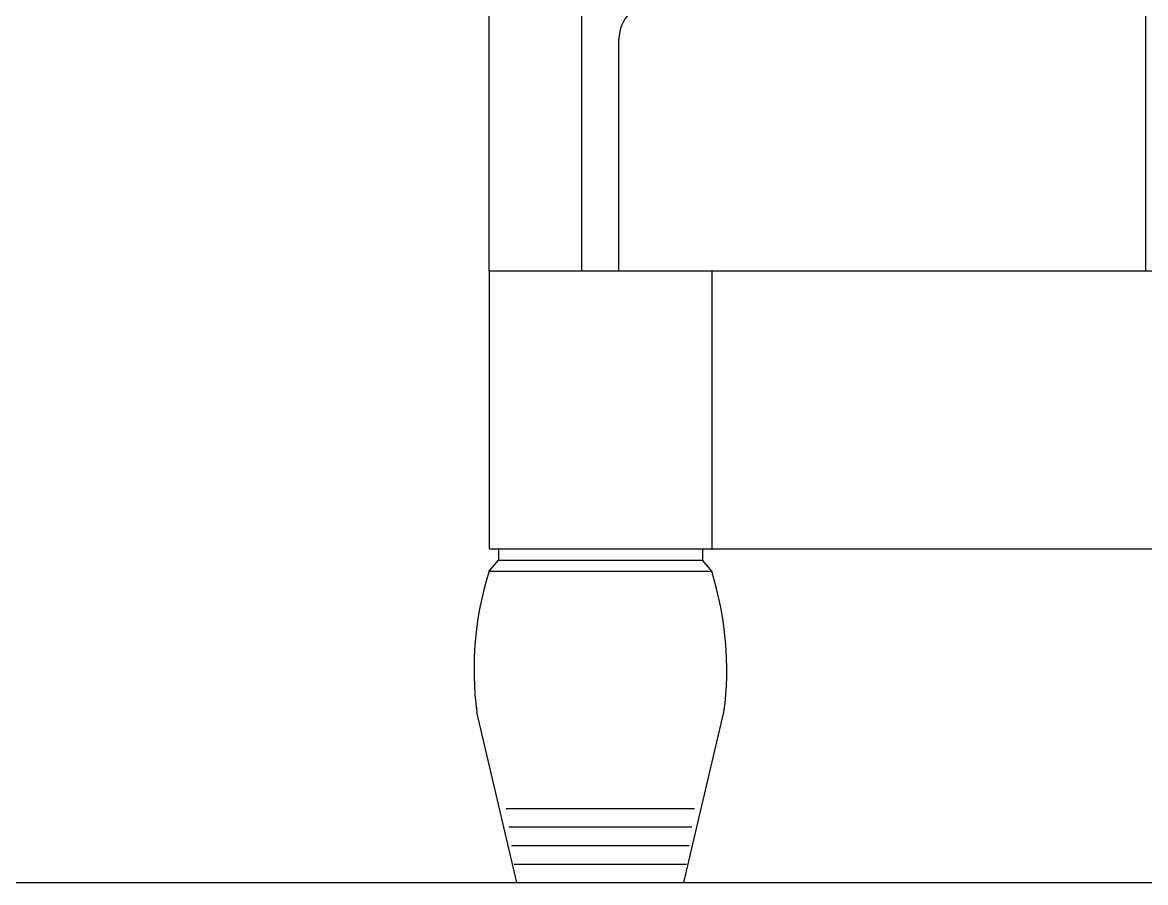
# Model space of a CAD drawing. Header units: inches. Extents: x 15.4 to 57.9, y 9.9 to 34.7.
# Drawn here: x 40.932 to 41.537, y 15.471 to 15.935 of the extents above; entities that cross this region are included whole.
import ezdxf

# ---------------------------------------------------------------- set-up
doc = ezdxf.new("R2010")
doc.units = ezdxf.units.IN
doc.header["$MEASUREMENT"] = 0
doc.layers.add('1', color=1, linetype='Continuous')
doc.layers.add('4', color=4, linetype='Continuous')

msp = doc.modelspace()

# ---------------------------------------------------------------- linework, layer by layer
at = {"layer": '1'}
for p, q in [((41.18335, 15.80146), (41.18335, 17.28146)), ((41.23335, 15.80146), (41.23335, 17.28146)), ((41.53724, 15.94646), (41.53724, 15.80146)), ((41.25335, 15.80146), (41.25335, 15.92646)), ((41.18335, 15.80146), (43.23335, 15.80146)), ((41.18335, 15.80146), (41.18335, 15.65146)), ((41.30335, 15.80146), (41.30335, 15.65146)), ((41.18335, 15.65146), (43.23335, 15.65146)), ((41.18835, 15.65146), (41.18835, 15.64546)), ((41.29835, 15.65146), (41.29835, 15.64546)), ((41.18335, 15.63946), (41.18835, 15.64546)), ((41.18835, 15.64546), (41.29835, 15.64546)), ((41.30335, 15.63946), (41.29835, 15.64546)), ((41.18335, 15.63946), (41.30335, 15.63946)), ((41.19835, 15.47146), (41.17673, 15.56336)), ((41.28835, 15.47146), (41.30997, 15.56336)), ((41.19266, 15.51146), (41.29405, 15.51146)), ((41.19408, 15.50146), (41.29262, 15.50146)), ((41.19551, 15.49146), (41.2912, 15.49146)), ((41.19693, 15.48146), (41.28978, 15.48146))]:
    msp.add_line(p, q, dxfattribs=at)
for centre, radius, start, end in [((41.27335, 15.92646), 0.02, 90, 180), ((41.35244, 15.58641), 0.17721, 162.58162, 187.4741), ((41.13427, 15.58641), 0.17721, 352.5259, 17.41838)]:
    msp.add_arc(centre, radius, start, end, dxfattribs=at)
at = {"layer": '4'}
msp.add_line((37.25443, 15.47146), (57.58063, 15.47146), dxfattribs=at)

doc.saveas('drawing.dxf')
